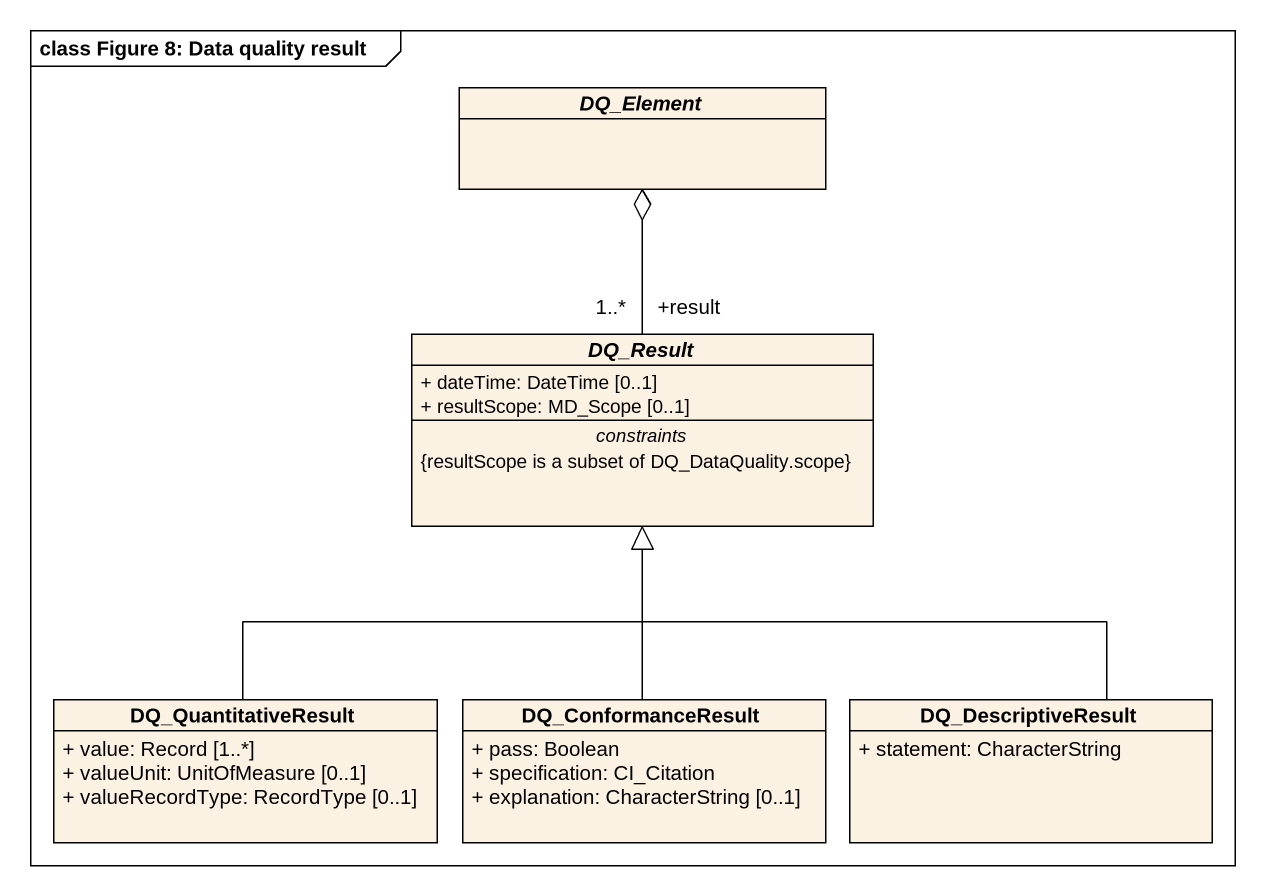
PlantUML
@startuml
mainframe class Figure 8: Data quality result
hide circle
hide empty members
skinparam classAttributeIconSize 0
abstract class DQ_Element
abstract class DQ_Result {
  + dateTime: DateTime [0..1]
  + resultScope: MD_Scope [0..1]
  -- constraints --
  {resultScope is a subset of DQ_DataQuality.scope}
}
class DQ_QuantitativeResult {
  + value: Record [1..*]
  + valueUnit: UnitOfMeasure [0..1]
  + valueRecordType: RecordType [0..1]
}
class DQ_ConformanceResult {
  + pass: Boolean
  + specification: CI_Citation
  + explanation: CharacterString [0..1]
}
class DQ_DescriptiveResult {
  + statement: CharacterString
}
DQ_Result "+result\n1..*" -up-o DQ_Element
DQ_QuantitativeResult -up-|> DQ_Result
DQ_ConformanceResult -up-|> DQ_Result
DQ_DescriptiveResult -up-|> DQ_Result
@enduml
